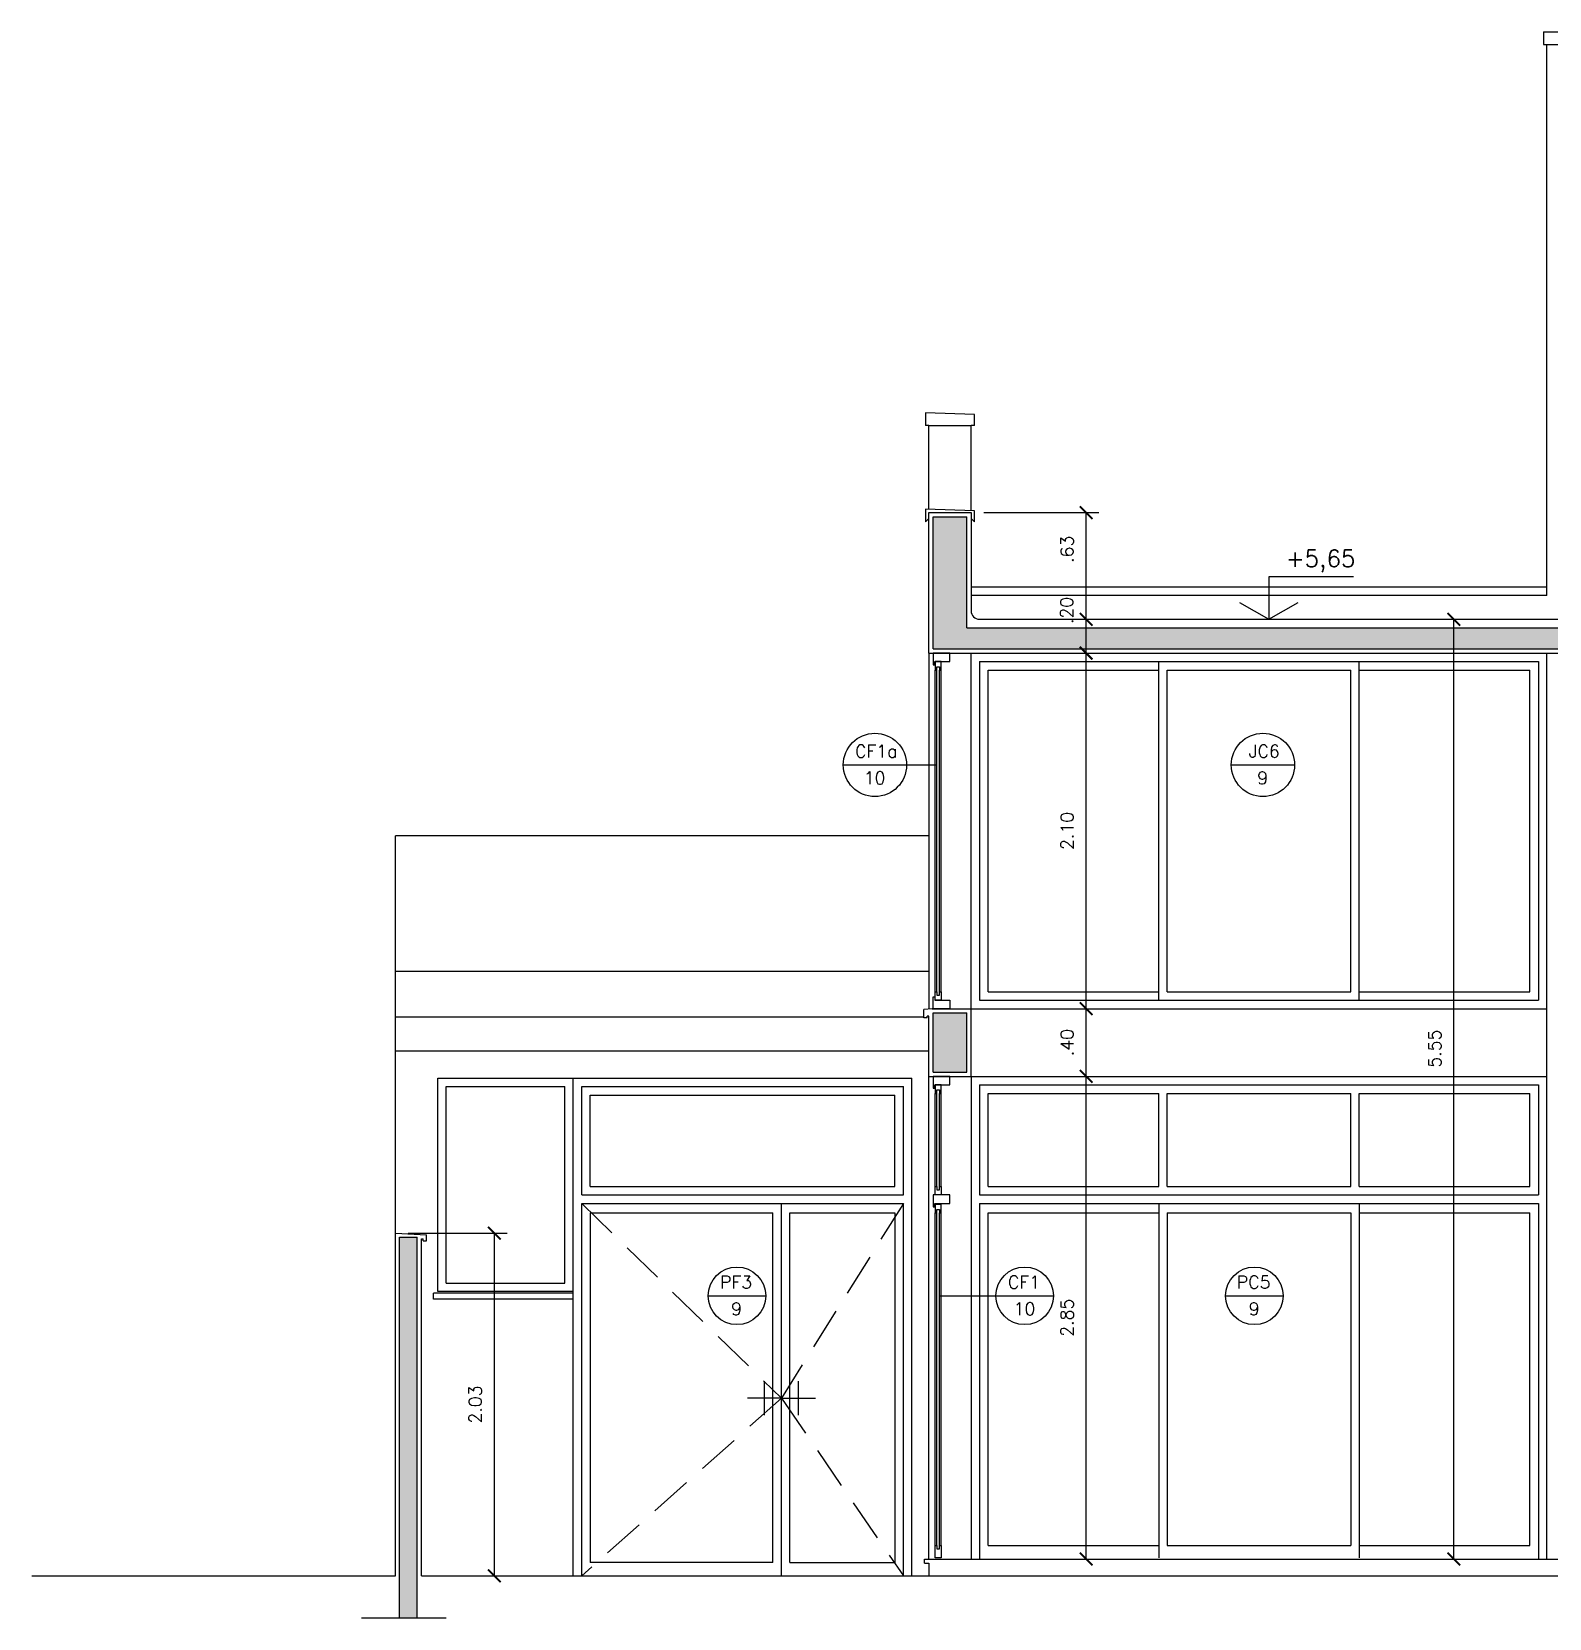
# Model space of a CAD drawing. Header units: millimetres. Extents: x 128 to 761, y 122 to 191.
# Drawn here: x 424.59 to 433.55, y 123.83 to 133.2 of the extents above; entities that cross this region are included whole.
import ezdxf

# ---------------------------------------------------------------- set-up
doc = ezdxf.new("R2010")
doc.units = ezdxf.units.MM
doc.linetypes.add('HIDDEN', pattern=[0.375, 0.25, -0.125])
for name, color, linetype in [('ALV', 5, 'Continuous'), ('CAIX', 2, 'Continuous'), ('CAIXN', 7, 'Continuous'), ('COTAS', 1, 'Continuous'), ('LPROJ', 7, 'HIDDEN'), ('LVISTA01', 8, 'Continuous'), ('LVISTA02', 1, 'Continuous'), ('NOTAS', 2, 'Continuous'), ('REVEST', 2, 'Continuous'), ('SOLID', 8, 'Continuous')]:
    doc.layers.add(name, color=color, linetype=linetype)
doc.styles.add('60-50', font='romans.shx', dxfattribs={"height": 0.075})
doc.styles.add('80-50', font='romans.shx', dxfattribs={"height": 0.1})
doc.dimstyles.new('50', dxfattribs={"dimtxt": 0.1, "dimasz": 2.5, "dimexe": 1.25, "dimexo": 0.625, "dimgap": 0.075, "dimtad": 1, "dimzin": 0, "dimdsep": 46, "dimtxsty": '60-50', "dimcen": 2.5, "dimclrt": 3, "dimadec": 0, "dimazin": 0, "dimtfac": 1, "dimtmove": 0, "dimatfit": 3, "dimfxl": 1, "dimarcsym": 0})

# ---------------------------------------------------------------- blocks, each defined once
blk = doc.blocks.new('_ARCHTICK')
at = {"color": 0, "linetype": 'ByBlock', "const_width": 0.15}
blk.add_lwpolyline([(-0.5, -0.5), (0.5, 0.5)], dxfattribs=at)
blk = doc.blocks.new('*D425')
at = {"layer": 'COTAS', "color": 0, "lineweight": -2}
blk.add_line((430.8162, 124.1752), (430.8162, 127.0252), dxfattribs=at)
at = {"layer": 'DEFPOINTS', "color": 0}
for p in [(430.8162, 127.0252), (430.8162, 127.0252), (430.8162, 124.1752)]:
    blk.add_point(p, dxfattribs=at)
at = {"layer": 'COTAS', "color": 0, "lineweight": -2, "xscale": 0.075, "yscale": 0.075, "zscale": 0.075}
for p, rotation in [((430.8162, 127.0252), 90), ((430.8162, 124.1752), 270)]:
    blk.add_blockref('_ARCHTICK', p, dxfattribs=dict(at, rotation=rotation))
at = {"layer": 'COTAS', "color": 3, "insert": (430.7037, 125.6002), "char_height": 0.075, "attachment_point": 5, "rotation": 90, "style": '60-50'}
blk.add_mtext('2.85', dxfattribs=at)
blk = doc.blocks.new('*D426')
at = {"layer": 'COTAS', "color": 0, "lineweight": -2}
blk.add_line((430.8162, 127.0252), (430.8162, 127.4252), dxfattribs=at)
at = {"layer": 'DEFPOINTS', "color": 0}
for p in [(430.8162, 127.4252), (430.8162, 127.4252), (430.8162, 127.0252)]:
    blk.add_point(p, dxfattribs=at)
at = {"layer": 'COTAS', "color": 0, "lineweight": -2, "xscale": 0.075, "yscale": 0.075, "zscale": 0.075}
for p, rotation in [((430.8162, 127.4252), 90), ((430.8162, 127.0252), 270)]:
    blk.add_blockref('_ARCHTICK', p, dxfattribs=dict(at, rotation=rotation))
at = {"layer": 'COTAS', "color": 3, "insert": (430.7037, 127.2252), "char_height": 0.075, "attachment_point": 5, "rotation": 90, "style": '60-50'}
blk.add_mtext('.40', dxfattribs=at)
blk = doc.blocks.new('*D427')
at = {"layer": 'COTAS', "color": 0, "lineweight": -2}
blk.add_line((430.8162, 127.4252), (430.8162, 129.5252), dxfattribs=at)
at = {"layer": 'DEFPOINTS', "color": 0}
for p in [(430.8162, 129.5252), (430.8162, 129.5252), (430.8162, 127.4252)]:
    blk.add_point(p, dxfattribs=at)
at = {"layer": 'COTAS', "color": 0, "lineweight": -2, "xscale": 0.075, "yscale": 0.075, "zscale": 0.075}
for p, rotation in [((430.8162, 129.5252), 90), ((430.8162, 127.4252), 270)]:
    blk.add_blockref('_ARCHTICK', p, dxfattribs=dict(at, rotation=rotation))
at = {"layer": 'COTAS', "color": 3, "insert": (430.7037, 128.4752), "char_height": 0.075, "attachment_point": 5, "rotation": 90, "style": '60-50'}
blk.add_mtext('2.10', dxfattribs=at)
blk = doc.blocks.new('*D428')
at = {"layer": 'COTAS', "color": 0, "lineweight": -2}
blk.add_line((430.8162, 129.5252), (430.8162, 129.7252), dxfattribs=at)
at = {"layer": 'DEFPOINTS', "color": 0}
for p in [(430.8162, 129.7252), (430.8162, 129.7252), (430.8162, 129.5252)]:
    blk.add_point(p, dxfattribs=at)
at = {"layer": 'COTAS', "color": 0, "lineweight": -2, "xscale": 0.075, "yscale": 0.075, "zscale": 0.075}
for p, rotation in [((430.8162, 129.7252), 90), ((430.8162, 129.5252), 270)]:
    blk.add_blockref('_ARCHTICK', p, dxfattribs=dict(at, rotation=rotation))
at = {"layer": 'COTAS', "color": 3, "insert": (430.7016, 129.7773), "char_height": 0.075, "attachment_point": 5, "rotation": 90, "style": '60-50'}
blk.add_mtext('.20', dxfattribs=at)
blk = doc.blocks.new('*D429')
at = {"layer": 'COTAS', "color": 0, "lineweight": -2}
for p, q in [((430.212, 130.3552), (430.8912, 130.3552)), ((430.8162, 129.7252), (430.8162, 130.3552))]:
    blk.add_line(p, q, dxfattribs=at)
at = {"layer": 'DEFPOINTS', "color": 0}
for p in [(430.137, 130.3552), (430.8162, 130.3552), (430.8162, 129.7252)]:
    blk.add_point(p, dxfattribs=at)
at = {"layer": 'COTAS', "color": 0, "lineweight": -2, "xscale": 0.075, "yscale": 0.075, "zscale": 0.075}
for p, rotation in [((430.8162, 130.3552), 90), ((430.8162, 129.7252), 270)]:
    blk.add_blockref('_ARCHTICK', p, dxfattribs=dict(at, rotation=rotation))
at = {"layer": 'COTAS', "color": 3, "insert": (430.7037, 130.1386), "char_height": 0.075, "attachment_point": 5, "rotation": 90, "style": '60-50'}
blk.add_mtext('.63', dxfattribs=at)
blk = doc.blocks.new('*D430')
at = {"layer": 'COTAS', "color": 0, "lineweight": -2}
for p, q in [((426.812, 126.1002), (427.3964, 126.1002)), ((427.3214, 124.0752), (427.3214, 126.1002)), ((426.9658, 124.0752), (427.3964, 124.0752))]:
    blk.add_line(p, q, dxfattribs=at)
at = {"layer": 'DEFPOINTS', "color": 0}
for p in [(426.737, 126.1002), (427.3214, 126.1002), (426.8908, 124.0752)]:
    blk.add_point(p, dxfattribs=at)
at = {"layer": 'COTAS', "color": 0, "lineweight": -2, "xscale": 0.075, "yscale": 0.075, "zscale": 0.075}
for p, rotation in [((427.3214, 126.1002), 90), ((427.3214, 124.0752), 270)]:
    blk.add_blockref('_ARCHTICK', p, dxfattribs=dict(at, rotation=rotation))
at = {"layer": 'COTAS', "color": 3, "insert": (427.2089, 125.0877), "char_height": 0.075, "attachment_point": 5, "rotation": 90, "style": '60-50'}
blk.add_mtext('2.03', dxfattribs=at)
blk = doc.blocks.new('*D431')
at = {"layer": 'COTAS', "color": 0, "lineweight": -2}
blk.add_line((432.9876, 124.1752), (432.9876, 129.7252), dxfattribs=at)
at = {"layer": 'DEFPOINTS', "color": 0}
for p in [(432.9876, 129.7252), (432.9876, 129.7252), (432.9876, 124.1752)]:
    blk.add_point(p, dxfattribs=at)
at = {"layer": 'COTAS', "color": 0, "lineweight": -2, "xscale": 0.075, "yscale": 0.075, "zscale": 0.075}
for p, rotation in [((432.9876, 129.7252), 90), ((432.9876, 124.1752), 270)]:
    blk.add_blockref('_ARCHTICK', p, dxfattribs=dict(at, rotation=rotation))
at = {"layer": 'COTAS', "color": 3, "insert": (432.8751, 127.1898), "char_height": 0.075, "attachment_point": 5, "rotation": 90, "style": '60-50'}
blk.add_mtext('5.55', dxfattribs=at)

msp = doc.modelspace()

# ---------------------------------------------------------------- hatches: boundary and pattern name
at = {"layer": 'SOLID'}
h = msp.add_hatch(color=256, dxfattribs=at)
h.paths.add_polyline_path([(436.462, 130.4002), (436.462, 127.3252), (434.812, 127.3252), (434.812, 128.2252), (435.412, 128.2252), (435.412, 128.2552), (434.712, 128.2552), (434.712, 127.0402), (434.812, 127.0402), (434.812, 127.2002), (436.462, 127.2002), (436.462, 127.0402), (436.562, 127.0402), (436.562, 127.2002), (440.462, 127.2002), (440.462, 127.0402), (440.562, 127.0402), (440.562, 127.2002), (442.062, 127.2002), (442.062, 127.3252), (436.562, 127.3252), (436.562, 130.4002), (440.462, 130.4002), (440.462, 130.2402), (440.562, 130.2402), (440.562, 130.4002), (442.062, 130.4002), (442.062, 130.5252), (440.562, 130.5252), (440.562, 130.9002), (440.462, 130.9002), (440.462, 130.5252), (434.812, 130.5252), (434.812, 130.9002), (434.712, 130.9002), (434.712, 130.2502), (434.812, 130.2502), (434.812, 130.4002)])
h.paths.add_polyline_path([(430.112, 129.6752), (430.112, 130.3302), (429.912, 130.3302), (429.912, 129.5502), (434.812, 129.5502), (434.812, 129.8902), (434.712, 129.8902), (434.712, 129.6752)])
h.paths.add_polyline_path([(430.112, 127.4002), (429.912, 127.4002), (429.912, 127.0502), (430.112, 127.0502)])
h = msp.add_hatch(color=256, dxfattribs=at)
h.paths.add_polyline_path([(426.8658, 126.0752), (426.762, 126.0752), (426.762, 123.8252), (426.8658, 123.8252)])
h.paths.add_polyline_path([(446.712, 126.0752), (446.6083, 126.0752), (446.6083, 123.8252), (446.712, 123.8252)])

# ---------------------------------------------------------------- linework, layer by layer
at = {"layer": 'ALV'}
for p, q in [((429.912, 129.5502), (429.912, 130.3302)), ((429.912, 130.3302), (430.112, 130.3302)), ((430.112, 129.6752), (430.112, 130.3302)), ((430.112, 129.6752), (434.712, 129.6752)), ((429.912, 129.5502), (434.812, 129.5502)), ((429.912, 127.0502), (429.912, 127.4002)), ((429.912, 127.4002), (430.112, 127.4002)), ((430.112, 127.0502), (430.112, 127.4002)), ((429.912, 127.0502), (430.112, 127.0502)), ((426.762, 126.0752), (426.8658, 126.0752)), ((426.762, 123.8252), (426.762, 126.0752)), ((426.8658, 123.8252), (426.8658, 126.0752))]:
    msp.add_line(p, q, dxfattribs=at)
at = {"layer": 'CAIX', "color": 1}
for p, q in [((429.9245, 127.5252), (429.9245, 129.4252)), ((429.9595, 127.5252), (429.9595, 129.4252)), ((429.9245, 126.3752), (429.9245, 126.9252)), ((429.9595, 126.3752), (429.9595, 126.9252)), ((429.9245, 124.2552), (429.9245, 126.2192)), ((429.9595, 124.2552), (429.9595, 126.2192))]:
    msp.add_line(p, q, dxfattribs=at)
at = {"layer": 'CAIX'}
for p, q in [((429.9345, 127.5252), (429.9345, 129.4252)), ((429.9495, 127.5252), (429.9495, 129.4252)), ((429.9345, 126.3752), (429.9345, 126.9252)), ((429.9495, 126.3752), (429.9495, 126.9252)), ((429.9345, 124.2552), (429.9345, 126.2192)), ((429.9495, 124.2552), (429.9495, 126.2192))]:
    msp.add_line(p, q, dxfattribs=at)
msp.add_lwpolyline([(430.137, 130.3202), (430.157, 130.3002), (430.157, 130.3652), (429.867, 130.3752), (429.867, 130.3002), (429.887, 130.3202)], dxfattribs=at)
for points in [[(429.912, 129.5252), (429.912, 129.4552), (429.922, 129.4552), (429.922, 129.4752), (430.012, 129.4752), (430.012, 129.5252)], [(429.9245, 129.4752), (429.9245, 129.4252), (429.9345, 129.4252), (429.9345, 129.4452), (429.9495, 129.4452), (429.9495, 129.4252), (429.9595, 129.4252), (429.9595, 129.4752)], [(429.912, 127.4252), (429.912, 127.4952), (429.922, 127.4952), (429.922, 127.4752), (430.012, 127.4752), (430.012, 127.4252)], [(429.9245, 127.4752), (429.9245, 127.5252), (429.9345, 127.5252), (429.9345, 127.5052), (429.9495, 127.5052), (429.9495, 127.5252), (429.9595, 127.5252), (429.9595, 127.4752)], [(429.912, 127.0252), (429.912, 126.9552), (429.922, 126.9552), (429.922, 126.9752), (430.012, 126.9752), (430.012, 127.0252)], [(429.9245, 126.9752), (429.9245, 126.9252), (429.9345, 126.9252), (429.9345, 126.9452), (429.9495, 126.9452), (429.9495, 126.9252), (429.9595, 126.9252), (429.9595, 126.9752)], [(429.912, 126.3252), (429.912, 126.2552), (429.922, 126.2552), (429.922, 126.2752), (430.012, 126.2752), (430.012, 126.3252)], [(429.9245, 126.3252), (429.9245, 126.3752), (429.9345, 126.3752), (429.9345, 126.3552), (429.9495, 126.3552), (429.9495, 126.3752), (429.9595, 126.3752), (429.9595, 126.3252)], [(429.9245, 126.2692), (429.9245, 126.2192), (429.9345, 126.2192), (429.9345, 126.2392), (429.9495, 126.2392), (429.9495, 126.2192), (429.9595, 126.2192), (429.9595, 126.2692)], [(429.9245, 124.1821), (429.9245, 124.2552), (429.9345, 124.2552), (429.9345, 124.2352), (429.9495, 124.2352), (429.9495, 124.2552), (429.9595, 124.2552), (429.9595, 124.1821)]]:
    msp.add_lwpolyline(points, close=True, dxfattribs=at)
at = {"layer": 'CAIXN', "color": 8, "ltscale": 0.5}
for p, q in [((429.3819, 128.865), (429.9345, 128.865)), ((431.6735, 128.865), (432.0475, 128.865)), ((428.5837, 125.7294), (428.9237, 125.7294)), ((429.9495, 125.7294), (430.6238, 125.7294)), ((431.6403, 125.7294), (431.9803, 125.7294))]:
    msp.add_line(p, q, dxfattribs=at)
for centre, radius in [((429.5689, 128.865), 0.187), ((431.8605, 128.865), 0.187), ((428.7537, 125.7294), 0.17), ((430.4538, 125.7294), 0.17), ((431.8103, 125.7294), 0.17)]:
    msp.add_circle(centre, radius, dxfattribs=at)
at = {"layer": 'LPROJ'}
for p, q in [((427.837, 126.2752), (429.017, 125.1252)), ((429.737, 126.2752), (429.017, 125.1252)), ((429.017, 125.1252), (427.837, 124.0752)), ((429.017, 125.1252), (429.737, 124.0752))]:
    msp.add_line(p, q, dxfattribs=at)
at = {"layer": 'LVISTA01'}
for p, q in [((426.737, 126.1002), (426.737, 128.4452)), ((429.887, 128.4452), (426.737, 128.4452)), ((429.887, 127.6452), (426.737, 127.6452)), ((429.857, 127.3752), (426.737, 127.3752)), ((429.887, 127.1752), (426.737, 127.1752)), ((426.987, 125.7552), (426.987, 127.0152)), ((426.987, 127.0152), (427.787, 127.0152)), ((427.037, 126.9652), (427.737, 126.9652)), ((427.037, 125.8052), (427.037, 126.9652)), ((427.737, 125.8052), (427.737, 126.9652)), ((427.787, 125.7552), (427.787, 127.0152)), ((427.787, 124.0752), (427.787, 127.0152)), ((427.787, 127.0152), (429.787, 127.0152)), ((427.837, 126.9652), (429.737, 126.9652)), ((427.837, 126.3252), (427.837, 126.9652)), ((429.737, 126.3252), (429.737, 126.9652)), ((429.787, 124.0752), (429.787, 127.0152)), ((427.887, 126.3752), (427.887, 126.9152)), ((427.887, 126.9152), (429.687, 126.9152)), ((429.687, 126.3752), (429.687, 126.9152)), ((427.837, 126.3252), (429.737, 126.3252)), ((427.887, 126.3752), (429.687, 126.3752)), ((427.837, 124.0752), (427.837, 126.2752)), ((427.837, 126.2752), (429.737, 126.2752)), ((427.887, 126.2192), (428.9657, 126.2192)), ((427.887, 126.2192), (427.887, 124.1552)), ((428.9657, 124.1552), (428.9657, 126.2192)), ((429.017, 124.0752), (429.017, 126.2752)), ((429.067, 124.1552), (429.067, 126.2192)), ((429.067, 126.2192), (429.687, 126.2192)), ((429.687, 126.2192), (429.687, 124.1552)), ((429.737, 124.0752), (429.737, 126.2752)), ((427.787, 125.7552), (426.987, 125.7552)), ((427.037, 125.8052), (427.737, 125.8052)), ((427.787, 125.7452), (426.962, 125.7452)), ((426.962, 125.7102), (426.962, 125.7452)), ((427.787, 125.7102), (426.962, 125.7102)), ((428.9657, 124.1552), (427.887, 124.1552)), ((429.067, 124.1552), (429.687, 124.1552))]:
    msp.add_line(p, q, dxfattribs=at)
at = {"layer": 'LVISTA02'}
for p, q in [((433.517, 133.1952), (434.967, 133.1952)), ((433.517, 133.1952), (433.517, 133.1202)), ((433.517, 133.1202), (434.967, 133.1202)), ((433.537, 129.8652), (433.537, 133.1202)), ((429.887, 130.8702), (430.137, 130.8702)), ((433.537, 129.9152), (430.137, 129.9152)), ((433.537, 129.8652), (430.137, 129.8652)), ((429.887, 129.5252), (429.887, 127.4252)), ((430.137, 127.4252), (430.137, 129.5252)), ((433.537, 124.1752), (433.537, 129.5252)), ((430.187, 129.4752), (433.487, 129.4752)), ((430.187, 129.4752), (430.187, 127.4752)), ((430.237, 129.4252), (431.2454, 129.4252)), ((430.237, 127.5252), (430.237, 129.4252)), ((431.2454, 127.4752), (431.2454, 129.4752)), ((431.2954, 127.5252), (431.2954, 129.4252)), ((431.2954, 129.4252), (432.3787, 129.4252)), ((432.3787, 127.5252), (432.3787, 129.4252)), ((432.4287, 127.4752), (432.4287, 129.4752)), ((432.4287, 129.4252), (433.437, 129.4252)), ((433.437, 127.5252), (433.437, 129.4252)), ((433.487, 129.4752), (433.487, 127.4752)), ((430.187, 127.4752), (433.487, 127.4752)), ((430.237, 127.5252), (431.2454, 127.5252)), ((431.2954, 127.5252), (432.3787, 127.5252)), ((432.4287, 127.5252), (433.437, 127.5252)), ((430.137, 127.4252), (433.537, 127.4252)), ((429.887, 124.1752), (429.887, 127.0252)), ((430.137, 127.0252), (430.137, 124.1752)), ((430.137, 127.0252), (433.537, 127.0252)), ((430.187, 126.9752), (430.187, 126.3252)), ((430.187, 126.9752), (433.487, 126.9752)), ((433.487, 126.9752), (433.487, 126.3252)), ((430.237, 126.3752), (430.237, 126.9252)), ((430.237, 126.9252), (431.2454, 126.9252)), ((431.2454, 126.3752), (431.2454, 126.9252)), ((431.2954, 126.3752), (431.2954, 126.9252)), ((431.2954, 126.9252), (432.3787, 126.9252)), ((432.3787, 126.3752), (432.3787, 126.9252)), ((432.4287, 126.3752), (432.4287, 126.9252)), ((432.4287, 126.9252), (433.437, 126.9252)), ((433.437, 126.3752), (433.437, 126.9252)), ((430.187, 126.3252), (433.487, 126.3252)), ((430.237, 126.3752), (431.2454, 126.3752)), ((431.2954, 126.3752), (432.3787, 126.3752)), ((432.4287, 126.3752), (433.437, 126.3752)), ((430.187, 126.2752), (433.487, 126.2752)), ((430.187, 126.2752), (430.187, 124.1752)), ((430.237, 126.2192), (431.2454, 126.2192)), ((430.237, 124.2552), (430.237, 126.2192)), ((431.2454, 126.2752), (431.2454, 124.1827)), ((431.2954, 126.2192), (431.2954, 124.2552)), ((431.2954, 126.2192), (432.3787, 126.2192)), ((432.3787, 126.2192), (432.3787, 124.2552)), ((432.4287, 126.2752), (432.4287, 124.1827)), ((432.4287, 126.2192), (433.437, 126.2192)), ((433.437, 124.2552), (433.437, 126.2192)), ((433.487, 126.2752), (433.487, 124.1752)), ((430.237, 124.2552), (431.2454, 124.2552)), ((431.2954, 124.2552), (432.3787, 124.2552)), ((432.4287, 124.2552), (433.437, 124.2552)), ((429.887, 124.0752), (442.087, 124.0752))]:
    msp.add_line(p, q, dxfattribs=at)
at = {"layer": 'NOTAS'}
for p, q in [((428.917, 125.0252), (428.917, 125.2252)), ((429.117, 125.0252), (429.117, 125.2252)), ((429.017, 125.1252), (428.817, 125.1252)), ((429.017, 125.1252), (429.217, 125.1252)), ((427.0368, 123.8252), (426.5361, 123.8252))]:
    msp.add_line(p, q, dxfattribs=at)
msp.add_lwpolyline([(432.3951, 129.9752), (431.8951, 129.9752), (431.8951, 129.7252)], dxfattribs=at)
at = {"layer": 'NOTAS', "color": 3}
msp.add_lwpolyline([(431.7219, 129.8252), (431.8951, 129.7252), (432.0683, 129.8252)], dxfattribs=at)
at = {"layer": 'REVEST'}
for p, q in [((429.867, 130.9452), (429.867, 130.8702)), ((430.157, 130.9352), (429.867, 130.9452)), ((430.157, 130.8702), (430.157, 130.9352)), ((429.887, 130.8702), (429.867, 130.8702)), ((429.887, 130.3752), (429.887, 130.8702)), ((430.137, 130.3659), (430.137, 130.8702)), ((430.157, 130.8702), (430.137, 130.8702)), ((429.887, 129.5252), (429.887, 130.3552)), ((429.887, 130.3552), (430.137, 130.3552)), ((430.137, 130.3552), (430.137, 129.7752)), ((430.187, 129.7252), (434.637, 129.7252)), ((429.887, 129.5252), (434.837, 129.5252)), ((429.907, 127.4252), (429.857, 127.4207)), ((429.857, 127.3707), (429.857, 127.4207)), ((429.877, 127.3707), (429.857, 127.3707)), ((429.877, 127.3707), (429.877, 127.3807)), ((429.887, 127.3807), (429.877, 127.3807)), ((429.887, 127.0252), (429.887, 127.3807)), ((429.887, 127.3707), (429.887, 127.3807)), ((429.907, 127.4252), (430.137, 127.4252)), ((430.137, 127.0252), (430.137, 127.4252)), ((429.887, 127.0252), (430.137, 127.0252)), ((426.737, 124.0752), (426.737, 126.1002)), ((426.737, 126.1002), (426.9208, 126.0902)), ((426.8908, 124.0752), (426.8908, 126.0652)), ((426.8908, 126.0652), (426.9008, 126.0652)), ((426.9008, 126.0552), (426.9008, 126.0652)), ((426.9008, 126.0552), (426.9208, 126.0552)), ((426.9208, 126.0552), (426.9208, 126.0902)), ((429.862, 124.1752), (442.112, 124.1752)), ((429.862, 124.1502), (429.862, 124.1752)), ((424.5892, 124.0752), (426.737, 124.0752)), ((426.8908, 124.0752), (429.887, 124.0752)), ((429.862, 124.1502), (429.887, 124.1502)), ((429.887, 124.1502), (429.887, 124.0752))]:
    msp.add_line(p, q, dxfattribs=at)
msp.add_arc((430.187, 129.7752), 0.05, 180, 270, dxfattribs=at)

# ---------------------------------------------------------------- texts
at = {"layer": 'CAIXN', "color": 2, "ltscale": 0.5, "char_height": 0.075, "attachment_point": 5, "style": '60-50'}
for s, insert in [('CF1a', (429.5768, 128.9459)), ('JC6', (431.8685, 128.9459)), ('10', (429.5671, 128.7882)), ('9', (431.8587, 128.7882)), ('PF3', (428.7491, 125.8102)), ('CF1', (430.4492, 125.8102)), ('PC5', (431.8057, 125.8102)), ('9', (428.7519, 125.6526)), ('10', (430.452, 125.6526)), ('9', (431.8085, 125.6526))]:
    msp.add_mtext(s, dxfattribs=dict(at, insert=insert))
at = {"layer": 'NOTAS', "color": 3, "style": '80-50'}
msp.add_text('+5,65', height=0.1, dxfattribs=at).set_placement((431.9954, 130.0343))

# ---------------------------------------------------------------- dimensions: what is measured, and where the dimension line sits
at = {"layer": 'COTAS'}
for base, p1, p2, override, picture, middle in [((430.8162, 130.3552), (430.8162, 129.7252), (430.137, 130.3552), {"dimasz": 0.075, "dimexe": 0.075, "dimexo": 0.075, "dimzin": 4, "dimblk1": 'ARCHTICK', "dimblk2": 'ARCHTICK', "dimsah": 1, "dimse1": 1, "dimtofl": 0, "dimtmove": 2}, '*D429', (430.7037, 130.1386)), ((430.8162, 129.7252), (430.8162, 129.5252), (430.8162, 129.7252), {"dimasz": 0.075, "dimexe": 0.075, "dimexo": 0.075, "dimzin": 4, "dimblk1": 'ARCHTICK', "dimblk2": 'ARCHTICK', "dimsah": 1, "dimse1": 1, "dimtofl": 0, "dimtmove": 2}, '*D428', (430.7016, 129.7773)), ((432.9876, 129.7252), (432.9876, 124.1752), (432.9876, 129.7252), {"dimasz": 0.075, "dimexe": 0.075, "dimexo": 0.075, "dimzin": 4, "dimblk1": 'ARCHTICK', "dimblk2": 'ARCHTICK', "dimsah": 1, "dimtofl": 0, "dimtmove": 2}, '*D431', (432.8751, 127.1898))]:
    dim = msp.add_linear_dim(base=base, p1=p1, p2=p2, angle=90, dimstyle='50', override=override, dxfattribs=at)
    dim.commit()
    dim.dimension.update_dxf_attribs({"geometry": picture, "text_midpoint": middle, "dimtype": 160})
for base, p1, p2, override, picture, middle in [((430.8162, 129.5252), (430.8162, 127.4252), (430.8162, 129.5252), {"dimasz": 0.075, "dimexe": 0.075, "dimexo": 0.075, "dimzin": 4, "dimblk1": 'ARCHTICK', "dimblk2": 'ARCHTICK', "dimsah": 1, "dimse1": 1, "dimtofl": 0, "dimtmove": 2}, '*D427', (430.7037, 128.4752)), ((430.8162, 127.4252), (430.8162, 127.0252), (430.8162, 127.4252), {"dimasz": 0.075, "dimexe": 0.075, "dimexo": 0.075, "dimzin": 4, "dimblk1": 'ARCHTICK', "dimblk2": 'ARCHTICK', "dimsah": 1, "dimse1": 1, "dimtofl": 0, "dimtmove": 2}, '*D426', (430.7037, 127.2252)), ((430.8162, 127.0252), (430.8162, 124.1752), (430.8162, 127.0252), {"dimasz": 0.075, "dimexe": 0.075, "dimexo": 0.075, "dimzin": 4, "dimblk1": 'ARCHTICK', "dimblk2": 'ARCHTICK', "dimsah": 1, "dimtofl": 0, "dimtmove": 2}, '*D425', (430.7037, 125.6002)), ((427.321419935, 126.1001620173), (426.8907700765, 124.0751620173), (426.737040373, 126.1001620173), {"dimasz": 0.075, "dimexe": 0.075, "dimexo": 0.075, "dimzin": 4, "dimblk1": 'ARCHTICK', "dimblk2": 'ARCHTICK', "dimsah": 1, "dimtofl": 0, "dimtmove": 2}, '*D430', (427.208919935, 125.0876620173))]:
    dim = msp.add_linear_dim(base=base, p1=p1, p2=p2, angle=90, dimstyle='50', override=override, dxfattribs=at)
    dim.commit()
    dim.dimension.update_dxf_attribs({"geometry": picture, "text_midpoint": middle})

doc.saveas('drawing.dxf')
